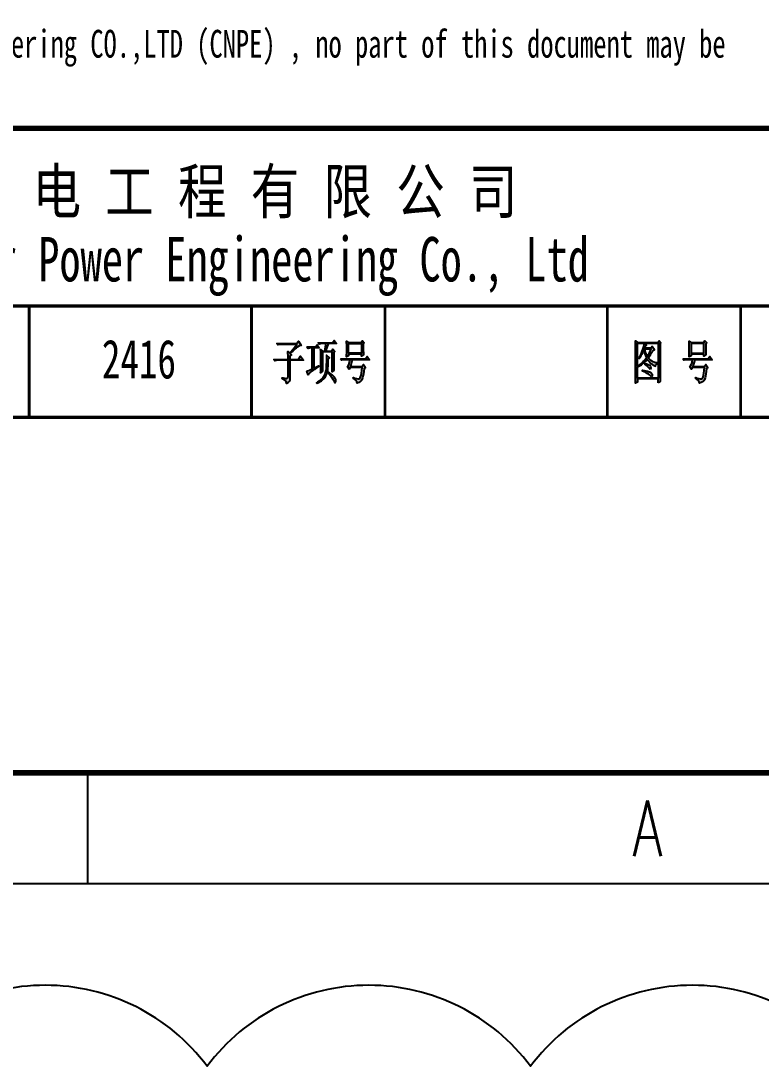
# Model space of a CAD drawing. Header units: inches. Extents: x 15 to 3191, y -520 to 602.
# Drawn here: x 739.2 to 805.8, y -8.7 to 85.4 of the extents above; entities that cross this region are included whole.
import ezdxf
from ezdxf.enums import TextEntityAlignment as Align

# ---------------------------------------------------------------- set-up
doc = ezdxf.new("R2010")
doc.units = ezdxf.units.IN
for name, color, linetype in [('1', 7, 'Continuous'), ('FEATURE_ANNOTATIONS', 1, 'Continuous'), ('LEGEND_BBOX', 1, 'Continuous'), ('图框', 4, 'Continuous')]:
    doc.layers.add(name, color=color, linetype=linetype)
doc.styles.add('HZ', font='txt_____.ttf', dxfattribs={"width": 0.7, "bigfont": 'HZTXT'})
doc.styles.add('宋体', font='SimSun.ttf', dxfattribs={"width": 0.7})

# ---------------------------------------------------------------- blocks, each defined once
blk = doc.blocks.new('tk1')
at = {"layer": '图框', "color": 1}
blk.add_line((0, 0), (-806, 0), dxfattribs=at)
at = {"layer": '图框'}
for p, q in [((-100.75, 0), (-100.75, -10)), ((10, -10), (-831, -10))]:
    blk.add_line(p, q, dxfattribs=at)
at = {"layer": '图框', "style": 'HZ', "width": 0.7}
blk.add_text('A', height=5, dxfattribs=at).set_placement((-50.375, -7.5), align=Align.CENTER)

msp = doc.modelspace()

# ---------------------------------------------------------------- hatches: boundary and pattern name
at = {"layer": '1'}
h = msp.add_hatch(color=7, dxfattribs=at)
h.paths.add_polyline_path([(763.387, 53.166), (763.387, 54.807), (764.61, 54.807), (764.34, 55.172), (764.155, 54.888), (763.387, 54.888), (763.387, 55.206), (763.515, 55.305), (763.41, 55.405), (763.534, 55.528), (763.648, 55.637), (763.757, 55.742), (763.856, 55.832), (763.951, 55.912), (764.037, 55.988), (764.184, 56.088), (764.302, 56.135), (764.388, 56.14), (764.155, 56.524), (763.989, 56.32), (762.196, 56.32), (762.291, 56.188), (762.405, 56.225), (762.524, 56.24), (764.003, 56.24), (763.363, 55.457), (763.197, 55.604), (763.211, 55.078), (763.211, 54.888), (761.926, 54.888), (762.021, 54.755), (762.139, 54.793), (762.253, 54.807), (763.211, 54.807), (763.211, 53.389), (763.183, 53.214), (763.116, 53.171), (763.036, 53.18), (762.922, 53.195), (762.77, 53.223), (762.699, 53.237), (762.699, 53.157), (762.846, 53.076), (762.96, 52.986), (763.036, 52.882), (763.078, 52.772), (763.083, 52.72), (763.211, 52.796), (763.306, 52.896), (763.363, 53.019)])
h.paths.add_polyline_path([(766.313, 55.557), (767.172, 55.557), (767.172, 53.754), (767.338, 53.887), (767.333, 54.072), (767.324, 54.423), (767.324, 55.49), (767.433, 55.59), (767.243, 55.803), (767.139, 55.637), (766.612, 55.637), (766.678, 55.856), (766.735, 56.036), (766.783, 56.183), (766.821, 56.297), (766.826, 56.306), (767.57, 56.306), (767.362, 56.591), (767.21, 56.387), (765.924, 56.387), (766.019, 56.254), (766.138, 56.292), (766.252, 56.306), (766.612, 56.306), (766.603, 56.183), (766.588, 56.022), (766.565, 55.822), (766.546, 55.637), (766.323, 55.637), (766.147, 55.77), (766.152, 55.604), (766.157, 55.433), (766.157, 55.078), (766.161, 54.893), (766.161, 54.508), (766.157, 54.314), (766.157, 54.134), (766.152, 53.963), (766.152, 53.802), (766.147, 53.688), (766.313, 53.84)])
h.paths.add_polyline_path([(765.758, 54.091), (765.934, 54.205), (765.986, 54.238), (765.962, 54.305), (765.54, 54.105), (765.54, 55.922), (766.01, 55.922), (765.82, 56.188), (765.682, 56.007), (764.924, 56.007), (765.018, 55.874), (765.132, 55.912), (765.251, 55.922), (765.388, 55.922), (765.388, 54.039), (765.208, 53.954), (765.071, 53.892), (764.966, 53.849), (764.9, 53.825), (764.89, 53.821), (765.028, 53.508), (765.09, 53.612), (765.17, 53.688), (765.213, 53.721), (765.279, 53.769), (765.365, 53.83), (765.474, 53.906), (765.607, 53.991)])
h.paths.add_polyline_path([(766.745, 53.707), (766.764, 53.811), (766.783, 53.944), (766.797, 54.096), (766.811, 54.276), (766.816, 54.475), (766.821, 54.693), (766.826, 54.921), (766.93, 55.04), (766.66, 55.258), (766.664, 55.068), (766.664, 54.708), (766.655, 54.357), (766.65, 54.191), (766.631, 53.987), (766.598, 53.806), (766.56, 53.645), (766.508, 53.503), (766.465, 53.403), (766.403, 53.313), (766.332, 53.223), (766.242, 53.128), (766.133, 53.033), (766.01, 52.938), (765.872, 52.844), (765.787, 52.787), (765.82, 52.739), (765.967, 52.815), (766.095, 52.891), (766.209, 52.967), (766.313, 53.038), (766.403, 53.114), (766.451, 53.157), (766.546, 53.266), (766.622, 53.394), (766.688, 53.541)])
h.paths.add_polyline_path([(767.21, 53.465), (767.091, 53.565), (766.944, 53.683), (766.835, 53.773), (766.811, 53.721), (766.925, 53.574), (767.025, 53.446), (767.105, 53.337), (767.162, 53.256), (767.248, 53.119), (767.324, 52.981), (767.371, 52.891), (767.447, 52.787), (767.499, 52.886), (767.504, 53.057), (767.452, 53.204), (767.433, 53.237), (767.38, 53.299), (767.309, 53.375)])
h.paths.add_polyline_path([(769.984, 55.69), (769.984, 56.254), (770.075, 56.373), (769.913, 56.572), (769.809, 56.406), (768.656, 56.406), (768.481, 56.539), (768.486, 56.368), (768.49, 56.192), (768.49, 55.471), (768.486, 55.296), (768.481, 55.13), (768.481, 55.12), (768.656, 55.206), (768.656, 55.372), (769.818, 55.372), (769.818, 55.187), (769.994, 55.291), (769.989, 55.386), (769.989, 55.519)])
h.paths.add_polyline_path([(768.656, 56.32), (769.818, 56.32), (769.818, 55.457), (768.656, 55.457)], flags=16)
h.paths.add_polyline_path([(768.993, 54.855), (770.544, 54.855), (770.331, 55.154), (770.184, 54.94), (767.931, 54.94), (768.026, 54.807), (768.13, 54.855), (768.794, 54.855), (768.756, 54.665), (768.718, 54.504), (768.699, 54.456), (768.623, 54.309), (768.562, 54.238), (768.699, 54.006), (768.808, 54.157), (769.88, 54.157), (769.847, 53.878), (769.814, 53.645), (769.781, 53.46), (769.743, 53.313), (769.705, 53.218), (769.667, 53.161), (769.657, 53.157), (769.586, 53.133), (769.486, 53.133), (769.368, 53.157), (769.216, 53.204), (769.088, 53.256), (769.074, 53.19), (769.216, 53.09), (769.325, 52.986), (769.396, 52.877), (769.434, 52.763), (769.434, 52.739), (769.577, 52.796), (769.681, 52.853), (769.705, 52.872), (769.799, 52.962), (769.866, 53.057), (769.894, 53.123), (769.923, 53.233), (769.956, 53.38), (769.989, 53.574), (770.022, 53.806), (770.056, 54.058), (770.169, 54.172), (769.994, 54.423), (769.866, 54.238), (768.827, 54.238)])
h = msp.add_hatch(color=7, dxfattribs=at)
h.paths.add_polyline_path([(796.669, 53.432), (796.669, 56.273), (796.74, 56.373), (796.579, 56.572), (796.484, 56.42), (794.654, 56.42), (794.469, 56.572), (794.473, 56.382), (794.478, 56.202), (794.478, 53.062), (794.473, 52.886), (794.469, 52.739), (794.644, 52.839), (794.644, 53.123), (796.508, 53.123), (796.508, 52.772), (796.684, 52.905), (796.674, 53.071), (796.674, 53.247)])
h.paths.add_polyline_path([(794.644, 54.205), (794.763, 54.267), (794.876, 54.333), (794.99, 54.404), (795.099, 54.485), (795.204, 54.57), (795.308, 54.665), (795.412, 54.765), (795.512, 54.869), (795.526, 54.888), (795.621, 54.769), (795.716, 54.66), (795.816, 54.561), (795.92, 54.475), (796.029, 54.399), (796.148, 54.338), (796.252, 54.29), (796.304, 54.404), (796.413, 54.485), (796.461, 54.504), (796.461, 54.57), (796.318, 54.589), (796.19, 54.618), (796.067, 54.66), (795.953, 54.717), (795.849, 54.784), (795.754, 54.869), (795.664, 54.964), (795.621, 55.021), (795.721, 55.172), (795.806, 55.31), (795.882, 55.433), (795.934, 55.523), (796.029, 55.652), (796.129, 55.737), (796.171, 55.756), (795.972, 56.055), (795.868, 55.889), (795.284, 55.889), (795.351, 56.036), (795.374, 56.074), (795.469, 56.173), (795.246, 56.339), (796.508, 56.339), (796.508, 53.204), (794.644, 53.204)], flags=16)
h.paths.add_polyline_path([(795.085, 53.84), (795.085, 53.906), (795.398, 53.859), (795.531, 53.83), (795.64, 53.802), (795.735, 53.773), (795.806, 53.74), (795.873, 53.688), (795.953, 53.569), (795.972, 53.422), (795.963, 53.365), (795.91, 53.313), (795.806, 53.403), (795.787, 53.432), (795.721, 53.493), (795.631, 53.56), (795.522, 53.626), (795.398, 53.697), (795.251, 53.769)], flags=0)
h.paths.add_polyline_path([(794.644, 54.271), (794.644, 56.339), (795.223, 56.339), (795.208, 56.216), (795.171, 56.055), (795.114, 55.86), (795.085, 55.77), (795.033, 55.614), (794.971, 55.457), (794.91, 55.305), (794.843, 55.154), (794.772, 55.006), (794.805, 54.973), (794.886, 55.097), (794.967, 55.229), (795.042, 55.367), (795.118, 55.514), (795.185, 55.666), (795.204, 55.704), (795.242, 55.552), (795.294, 55.395), (795.355, 55.239), (795.422, 55.078), (795.446, 55.021), (795.37, 54.921), (795.284, 54.822), (795.189, 54.722), (795.09, 54.622), (794.981, 54.527), (794.867, 54.437), (794.744, 54.342)], flags=16)
h.paths.add_polyline_path([(795.318, 54.456), (795.332, 54.523), (795.398, 54.504), (795.54, 54.452), (795.654, 54.404), (795.74, 54.357), (795.82, 54.252), (795.83, 54.091), (795.792, 53.982), (795.716, 54.058), (795.654, 54.134), (795.569, 54.229), (795.455, 54.333)], flags=0)
h.paths.add_polyline_path([(795.526, 55.154), (795.465, 55.263), (795.398, 55.395), (795.337, 55.552), (795.27, 55.737), (795.246, 55.803), (795.868, 55.803), (795.797, 55.637), (795.721, 55.486), (795.65, 55.348), (795.574, 55.22)], flags=16)
h.paths.add_polyline_path([(800.786, 55.69), (800.786, 56.254), (800.877, 56.373), (800.715, 56.572), (800.611, 56.406), (799.458, 56.406), (799.283, 56.539), (799.288, 56.368), (799.292, 56.192), (799.292, 55.471), (799.288, 55.296), (799.283, 55.13), (799.283, 55.12), (799.458, 55.206), (799.458, 55.372), (800.62, 55.372), (800.62, 55.187), (800.796, 55.291), (800.791, 55.386), (800.791, 55.519)])
h.paths.add_polyline_path([(799.458, 56.32), (800.62, 56.32), (800.62, 55.457), (799.458, 55.457)], flags=16)
h.paths.add_polyline_path([(799.795, 54.855), (801.346, 54.855), (801.137, 55.154), (800.986, 54.94), (798.733, 54.94), (798.827, 54.807), (798.932, 54.855), (799.596, 54.855), (799.558, 54.665), (799.52, 54.504), (799.501, 54.456), (799.425, 54.309), (799.363, 54.238), (799.501, 54.006), (799.61, 54.157), (800.682, 54.157), (800.649, 53.878), (800.616, 53.645), (800.582, 53.46), (800.544, 53.313), (800.507, 53.218), (800.467, 53.159), (800.388, 53.133), (800.288, 53.133), (800.17, 53.157), (800.018, 53.204), (799.89, 53.256), (799.876, 53.19), (800.018, 53.09), (800.127, 52.986), (800.198, 52.877), (800.236, 52.763), (800.236, 52.739), (800.378, 52.796), (800.483, 52.853), (800.507, 52.872), (800.601, 52.962), (800.668, 53.057), (800.696, 53.123), (800.725, 53.233), (800.758, 53.38), (800.791, 53.574), (800.824, 53.806), (800.858, 54.058), (800.971, 54.172), (800.796, 54.423), (800.668, 54.238), (799.634, 54.238)])

# ---------------------------------------------------------------- linework, layer by layer
msp.add_line((845.932, 17.681), (665.932, 17.681), dxfattribs=at)
at = {"layer": '1', "color": 7}
msp.add_line((845.932, 17.681), (665.932, 17.681), dxfattribs=at)
for points, const_width in [([(665.932, 17.681), (845.932, 17.681), (845.932, 91.681)], 0.5), ([(665.932, 59.681), (845.932, 59.681)], 0.3), ([(739.932, 59.681), (739.932, 49.681)], 0.25), ([(759.932, 59.681), (759.932, 49.681)], 0.25), ([(771.932, 59.681), (771.932, 49.681)], 0.25), ([(791.932, 59.681), (791.932, 49.681)], 0.25), ([(803.932, 59.681), (803.932, 49.681)], 0.25), ([(727.932, 49.681), (845.932, 49.681)], 0.3)]:
    msp.add_lwpolyline(points, dxfattribs=dict(at, const_width=const_width))
at = {"layer": '1', "color": 7, "const_width": 0.5}
msp.add_lwpolyline([(665.932, 75.681), (845.932, 75.681), (845.932, 17.681), (665.932, 17.681)], close=True, dxfattribs=at)
at = {"layer": '1', "color": 7}
for points in [[(764.037, 55.988), (763.951, 55.912), (763.856, 55.832), (763.757, 55.742), (763.648, 55.637), (763.534, 55.528), (763.41, 55.405), (763.515, 55.305), (763.387, 55.206), (763.387, 54.888), (764.155, 54.888), (764.34, 55.172), (764.61, 54.807), (763.387, 54.807), (763.387, 53.166), (763.363, 53.019), (763.306, 52.896), (763.211, 52.796), (763.083, 52.72), (763.078, 52.772), (763.036, 52.882), (762.96, 52.986), (762.846, 53.076), (762.699, 53.157), (762.699, 53.237), (762.77, 53.223), (762.922, 53.195), (763.036, 53.18), (763.116, 53.171), (763.183, 53.214), (763.211, 53.389), (763.211, 54.807), (762.253, 54.807), (762.139, 54.793), (762.021, 54.755), (761.926, 54.888), (763.211, 54.888), (763.211, 55.078), (763.197, 55.604), (763.363, 55.457), (764.003, 56.24), (762.524, 56.24), (762.405, 56.225), (762.291, 56.188), (762.196, 56.32), (763.989, 56.32), (764.155, 56.524), (764.388, 56.14), (764.302, 56.135), (764.184, 56.088)], [(766.152, 53.963), (766.157, 54.134), (766.157, 54.314), (766.161, 54.508), (766.161, 54.893), (766.157, 55.078), (766.157, 55.433), (766.152, 55.604), (766.147, 55.77), (766.323, 55.637), (766.546, 55.637), (766.565, 55.822), (766.588, 56.022), (766.603, 56.183), (766.612, 56.306), (766.252, 56.306), (766.138, 56.292), (766.019, 56.254), (765.924, 56.387), (767.21, 56.387), (767.362, 56.591), (767.57, 56.306), (766.826, 56.306), (766.821, 56.297), (766.783, 56.183), (766.735, 56.036), (766.678, 55.856), (766.612, 55.637), (767.139, 55.637), (767.243, 55.803), (767.433, 55.59), (767.324, 55.49), (767.324, 54.423), (767.333, 54.072), (767.338, 53.887), (767.172, 53.754), (767.172, 55.557), (766.313, 55.557), (766.313, 53.84), (766.147, 53.688), (766.152, 53.802)], [(769.809, 56.406), (769.913, 56.572), (770.075, 56.373), (769.984, 56.254), (769.984, 55.69), (769.989, 55.519), (769.989, 55.386), (769.994, 55.291), (769.818, 55.187), (769.818, 55.372), (768.656, 55.372), (768.656, 55.206), (768.481, 55.12), (768.481, 55.13), (768.486, 55.296), (768.49, 55.471), (768.49, 56.192), (768.486, 56.368), (768.481, 56.539), (768.656, 56.406)], [(796.508, 52.772), (796.508, 53.123), (794.644, 53.123), (794.644, 52.839), (794.469, 52.739), (794.473, 52.886), (794.478, 53.062), (794.478, 56.202), (794.473, 56.382), (794.469, 56.572), (794.654, 56.42), (796.484, 56.42), (796.579, 56.572), (796.74, 56.373), (796.669, 56.273), (796.669, 53.432), (796.674, 53.247), (796.674, 53.071), (796.684, 52.905)], [(800.611, 56.406), (800.715, 56.572), (800.877, 56.373), (800.786, 56.254), (800.786, 55.69), (800.791, 55.519), (800.791, 55.386), (800.796, 55.291), (800.62, 55.187), (800.62, 55.372), (799.458, 55.372), (799.458, 55.206), (799.283, 55.12), (799.283, 55.13), (799.288, 55.296), (799.292, 55.471), (799.292, 56.192), (799.288, 56.368), (799.283, 56.539), (799.458, 56.406)], [(765.17, 53.688), (765.09, 53.612), (765.028, 53.508), (764.89, 53.821), (764.9, 53.825), (764.966, 53.849), (765.071, 53.892), (765.208, 53.954), (765.388, 54.039), (765.388, 55.922), (765.251, 55.922), (765.132, 55.912), (765.018, 55.874), (764.924, 56.007), (765.682, 56.007), (765.82, 56.188), (766.01, 55.922), (765.54, 55.922), (765.54, 54.105), (765.962, 54.305), (765.986, 54.238), (765.934, 54.205), (765.758, 54.091), (765.607, 53.991), (765.474, 53.906), (765.365, 53.83), (765.279, 53.769), (765.213, 53.721)], [(768.656, 55.457), (768.656, 56.32), (769.818, 56.32), (769.818, 55.457)], [(795.92, 54.475), (796.029, 54.399), (796.148, 54.338), (796.252, 54.29), (796.304, 54.404), (796.413, 54.485), (796.461, 54.504), (796.461, 54.57), (796.318, 54.589), (796.19, 54.618), (796.067, 54.66), (795.953, 54.717), (795.849, 54.784), (795.754, 54.869), (795.664, 54.964), (795.621, 55.021), (795.721, 55.172), (795.806, 55.31), (795.882, 55.433), (795.934, 55.523), (796.029, 55.652), (796.129, 55.737), (796.171, 55.756), (795.972, 56.055), (795.868, 55.889), (795.284, 55.889), (795.351, 56.036), (795.374, 56.074), (795.469, 56.173), (795.246, 56.339), (796.508, 56.339), (796.508, 53.204), (794.644, 53.204), (794.644, 54.205), (794.763, 54.267), (794.876, 54.333), (794.99, 54.404), (795.099, 54.485), (795.204, 54.57), (795.308, 54.665), (795.412, 54.765), (795.512, 54.869), (795.526, 54.888), (795.621, 54.769), (795.716, 54.66), (795.816, 54.561)], [(795.242, 55.552), (795.294, 55.395), (795.355, 55.239), (795.422, 55.078), (795.446, 55.021), (795.37, 54.921), (795.284, 54.822), (795.189, 54.722), (795.09, 54.622), (794.981, 54.527), (794.867, 54.437), (794.744, 54.342), (794.644, 54.271), (794.644, 56.339), (795.223, 56.339), (795.208, 56.216), (795.171, 56.055), (795.114, 55.86), (795.085, 55.77), (795.033, 55.614), (794.971, 55.457), (794.91, 55.305), (794.843, 55.154), (794.772, 55.006), (794.805, 54.973), (794.886, 55.097), (794.967, 55.229), (795.042, 55.367), (795.118, 55.514), (795.185, 55.666), (795.204, 55.704)], [(795.574, 55.22), (795.65, 55.348), (795.721, 55.486), (795.797, 55.637), (795.868, 55.803), (795.246, 55.803), (795.27, 55.737), (795.337, 55.552), (795.398, 55.395), (795.465, 55.263), (795.526, 55.154)], [(800.62, 55.457), (800.62, 56.32), (799.458, 56.32), (799.458, 55.457)], [(766.451, 53.157), (766.546, 53.266), (766.622, 53.394), (766.688, 53.541), (766.745, 53.707), (766.764, 53.811), (766.783, 53.944), (766.797, 54.096), (766.811, 54.276), (766.816, 54.475), (766.821, 54.693), (766.826, 54.921), (766.93, 55.04), (766.66, 55.258), (766.664, 55.068), (766.664, 54.708), (766.655, 54.357), (766.65, 54.191), (766.631, 53.987), (766.598, 53.806), (766.56, 53.645), (766.508, 53.503), (766.465, 53.403), (766.403, 53.313), (766.332, 53.223), (766.242, 53.128), (766.133, 53.033), (766.01, 52.938), (765.872, 52.844), (765.787, 52.787), (765.82, 52.739), (765.967, 52.815), (766.095, 52.891), (766.209, 52.967), (766.313, 53.038), (766.403, 53.114)], [(767.931, 54.94), (770.184, 54.94), (770.331, 55.154), (770.544, 54.855), (768.993, 54.855), (768.827, 54.238), (769.866, 54.238), (769.994, 54.423), (770.169, 54.172), (770.056, 54.058), (770.022, 53.806), (769.989, 53.574), (769.956, 53.38), (769.923, 53.233), (769.894, 53.123), (769.866, 53.057), (769.799, 52.962), (769.705, 52.872), (769.681, 52.853), (769.577, 52.796), (769.434, 52.739), (769.434, 52.763), (769.396, 52.877), (769.325, 52.986), (769.216, 53.09), (769.074, 53.19), (769.088, 53.256), (769.216, 53.204), (769.368, 53.157), (769.486, 53.133), (769.586, 53.133), (769.657, 53.157), (769.667, 53.161), (769.705, 53.218), (769.743, 53.313), (769.781, 53.46), (769.814, 53.645), (769.847, 53.878), (769.88, 54.157), (768.808, 54.157), (768.699, 54.006), (768.562, 54.238), (768.623, 54.309), (768.699, 54.456), (768.718, 54.504), (768.756, 54.665), (768.794, 54.855), (768.13, 54.855), (768.026, 54.807)], [(798.733, 54.94), (800.986, 54.94), (801.137, 55.154), (801.346, 54.855), (799.795, 54.855), (799.634, 54.238), (800.668, 54.238), (800.796, 54.423), (800.971, 54.172), (800.858, 54.058), (800.824, 53.806), (800.791, 53.574), (800.758, 53.38), (800.725, 53.233), (800.696, 53.123), (800.668, 53.057), (800.601, 52.962), (800.507, 52.872), (800.483, 52.853), (800.378, 52.796), (800.236, 52.739), (800.236, 52.763), (800.198, 52.877), (800.127, 52.986), (800.018, 53.09), (799.876, 53.19), (799.89, 53.256), (800.018, 53.204), (800.17, 53.157), (800.288, 53.133), (800.388, 53.133), (800.459, 53.157), (800.469, 53.161), (800.507, 53.218), (800.544, 53.313), (800.582, 53.46), (800.616, 53.645), (800.649, 53.878), (800.682, 54.157), (799.61, 54.157), (799.501, 54.006), (799.363, 54.238), (799.425, 54.309), (799.501, 54.456), (799.52, 54.504), (799.558, 54.665), (799.596, 54.855), (798.932, 54.855), (798.827, 54.807)], [(767.025, 53.446), (767.105, 53.337), (767.162, 53.256), (767.248, 53.119), (767.324, 52.981), (767.371, 52.891), (767.447, 52.787), (767.499, 52.886), (767.499, 52.891), (767.504, 53.057), (767.452, 53.204), (767.433, 53.237), (767.38, 53.299), (767.309, 53.375), (767.21, 53.465), (767.091, 53.565), (766.944, 53.683), (766.835, 53.773), (766.811, 53.721), (766.925, 53.574)], [(795.91, 53.313), (795.806, 53.403), (795.787, 53.432), (795.721, 53.493), (795.631, 53.56), (795.522, 53.626), (795.398, 53.697), (795.251, 53.769), (795.085, 53.84), (795.085, 53.906), (795.398, 53.859), (795.531, 53.83), (795.64, 53.802), (795.735, 53.773), (795.806, 53.74), (795.873, 53.688), (795.953, 53.569), (795.972, 53.422), (795.963, 53.365)], [(795.792, 53.982), (795.716, 54.058), (795.654, 54.134), (795.569, 54.229), (795.455, 54.333), (795.318, 54.456), (795.332, 54.523), (795.398, 54.504), (795.54, 54.452), (795.654, 54.404), (795.74, 54.357), (795.82, 54.252), (795.83, 54.091)]]:
    msp.add_lwpolyline(points, close=True, dxfattribs=at)
at = {"layer": 'FEATURE_ANNOTATIONS', "color": 1}
msp.add_lwpolyline([(726.832, 176.081, 0.5), (755.932, 176.081, 0.5), (785.032, 176.081, 0.5), (814.132, 176.081, 0.5), (843.232, 176.081, 0.5), (872.332, 176.081, 0.5), (872.332, 149.681, 0.5), (872.332, 123.281, 0.5), (872.332, 96.881, 0.5), (872.332, 70.481, 0.5), (872.332, 44.081, 0.5), (872.332, 17.681, 0.5), (872.332, -8.719, 0.5), (843.232, -8.719, 0.5), (814.132, -8.719, 0.5), (785.032, -8.719, 0.5), (755.932, -8.719, 0.5), (726.832, -8.719, 0.5)], format="xyb", dxfattribs=at)
at = {"layer": 'LEGEND_BBOX', "color": 1}
msp.add_lwpolyline([(665.932, 17.681), (845.932, 17.681), (845.932, 149.681), (665.932, 149.681)], close=True, dxfattribs=at)
at = {"layer": '图框'}
msp.add_line((845.932, 17.681), (665.932, 17.681), dxfattribs=at)

# ---------------------------------------------------------------- block references
at = {"linetype": 'Continuous'}
msp.add_blockref('tk1', (845.932, 17.681), dxfattribs=at)

# ---------------------------------------------------------------- texts
at = {"linetype": 'Continuous', "insert": (749.802, 54.891), "char_height": 3.5, "attachment_point": 5, "style": '宋体'}
msp.add_mtext_dynamic_manual_height_columns('2416', width=17.30878, gutter_width=1, heights=[0], dxfattribs=at)
at = {"layer": '1', "color": 7, "ltscale": 0.8, "style": '宋体', "width": 0.7}
msp.add_text('This document is the property of China Nuclear Power Engineering CO.,LTD (CNPE) , no part of this document may be', height=2.5, dxfattribs=at).set_placement((668.048, 82.046))
at = {"layer": '1', "color": 7, "style": '宋体'}
for s, width, p in [('中 国 核 电 工 程 有 限 公 司', 0.8, (720.609, 68.01)), ('China Nuclear Power Engineering Co., Ltd', 0.7, (714.079, 61.906))]:
    msp.add_text(s, height=4, dxfattribs=dict(at, width=width)).set_placement(p)

doc.saveas('drawing.dxf')
